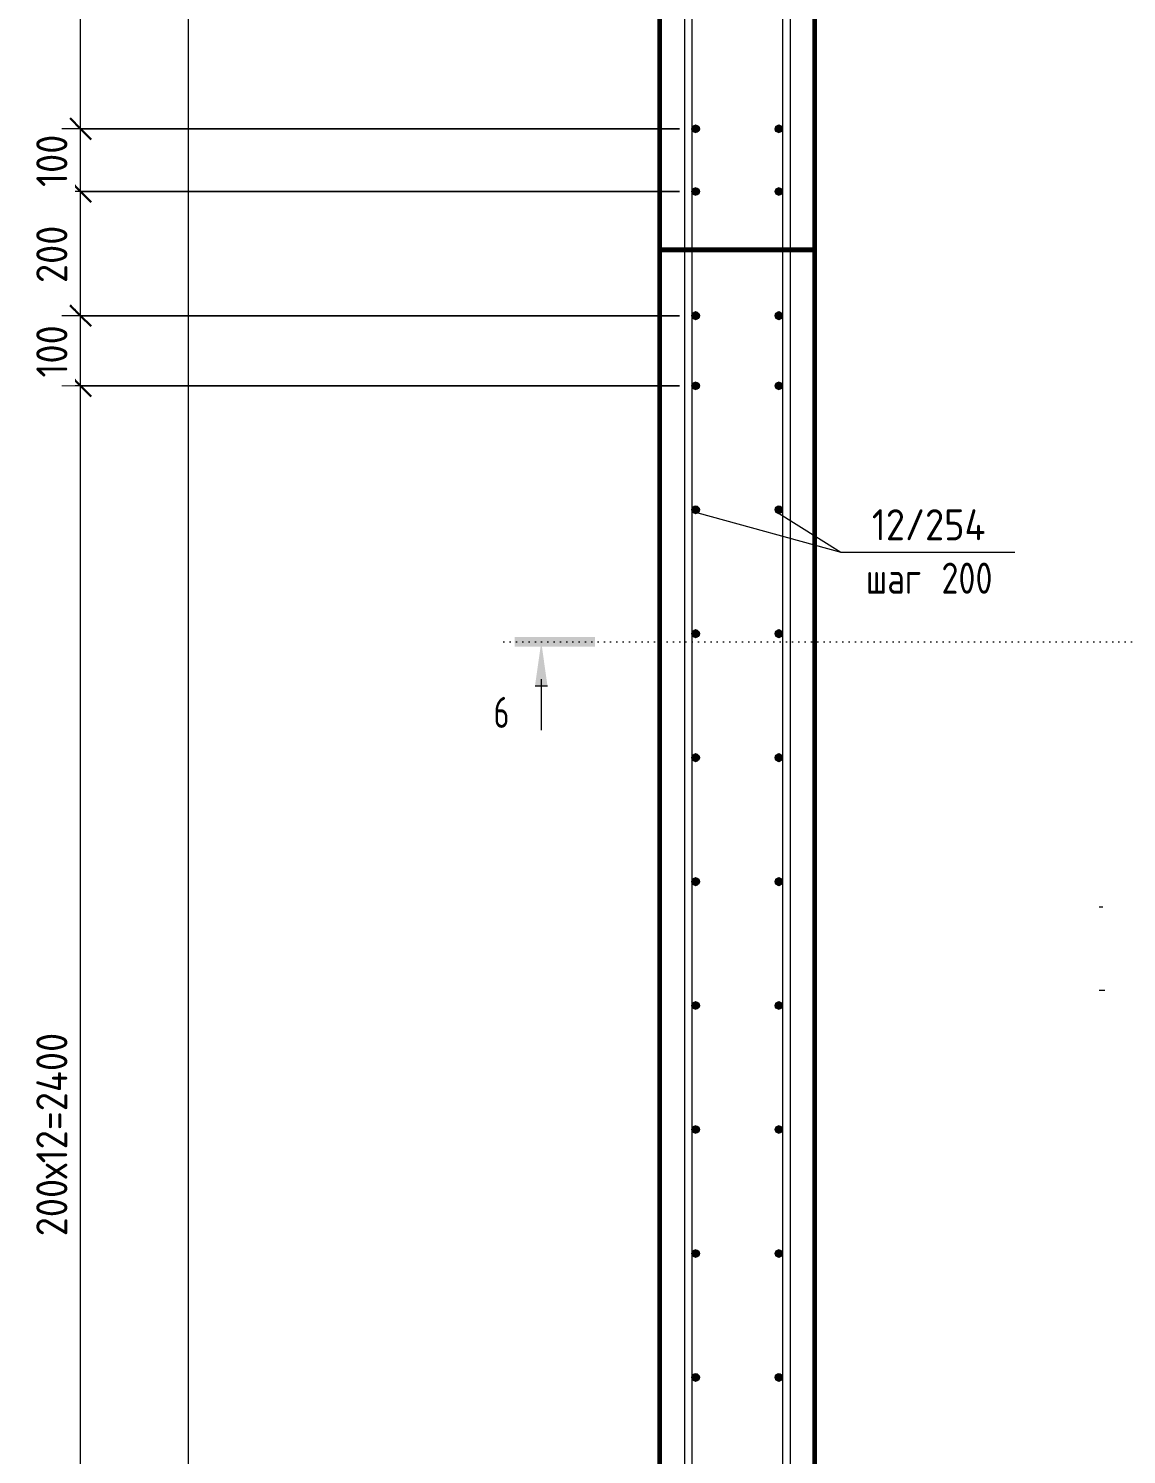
# Model space of a CAD drawing. Header units: millimetres. Extents: x 2384 to 38512, y -3571 to 48684.
# Drawn here: x 2744 to 4512, y 44206 to 46501 of the extents above; entities that cross this region are included whole.
import ezdxf

# ---------------------------------------------------------------- set-up
doc = ezdxf.new("R2010")
doc.units = ezdxf.units.MM
doc.linetypes.add('04 Пунктир 10мм', pattern=[10, 0, -10])
for name, color, linetype, lineweight in [('AA_Dim', 7, 'Continuous', 9), ('AA_Dim-20', 7, 'Continuous', 9), ('AA_Linii', 7, 'Continuous', 9), ('AA_Oformlenie', 7, 'Continuous', 9), ('AA_Razrez', 7, 'Continuous', 9), ('AA_Vinoska', 7, 'Continuous', 9), ('AF_Stena_Опалубка', 253, 'Continuous', 20), ('KR_Armatura', 7, 'Continuous', 20), ('KR_Armatura_Tonkie', 7, 'Continuous', 20)]:
    doc.layers.add(name, color=color, linetype=linetype, lineweight=lineweight)
doc.styles.add('ISOCPEUR', font='isocpeur.ttf', dxfattribs={"width": 0.7, "height": 50})
doc.styles.add('ISOCPEUR_1', font='isocpeur.ttf', dxfattribs={"width": 0.9, "height": 50})
doc.styles.add('ISOCPEUR_2', font='isocpeur.ttf', dxfattribs={"width": 0.8, "height": 50})
doc.dimstyles.new('05_Округл_50мм__непрозр_', dxfattribs={"dimscale": 304.8, "dimtxt": 49.799059, "dimasz": 0.111549, "dimexe": 0.098425, "dimexo": 0.065617, "dimgap": 0.019685, "dimtad": 1, "dimdec": 0, "dimrnd": 50, "dimdsep": 46, "dimtxsty": 'ISOCPEUR_1', "dimblk1": 'OBLIQUE', "dimblk2": 'OBLIQUE', "dimsah": 1, "dimcen": 0.09, "dimdle": 0.098425, "dimazin": 0, "dimtfac": 1, "dimtdec": 4, "dimtix": 1, "dimtmove": 0, "dimatfit": 3, "dimfxl": 1, "dimtvp": 1, "dimtfill": 1, "dimtolj": 1, "dimtzin": 0, "dimlwd": 18, "dimlwe": 18, "dimarcsym": 2})

# ---------------------------------------------------------------- blocks, each defined once
blk = doc.blocks.new('011_Прямоугольник обрыва _ЭлУзла_ - 011_Прямоугольник обрыва _ЭлУзла_-3933759-Схема армирования стен входной группы в_о Г_1-Е_1_2_1-3_1 на отм_ -0_920')
at = {"layer": 'AA_Oformlenie'}
blk.add_line((0, -5405.3), (0, -1831.3), dxfattribs=at)
blk = doc.blocks.new('042_М_Арматуры - Диам длина поз _ Комментарий-2260297-Схема армирования стен входной группы в_о Г_1-Е_1_2_1-3_1 на отм_ -0_920')
at = {"layer": 'AA_Vinoska'}
blk.add_line((-7, 0), (7, 0), dxfattribs=at)
blk = doc.blocks.new('DIMBLOCK45-Схема армирования стен входной группы в_о Г_1-Е_1_2_1-3_1 на отм_ -0_920')
at = {"layer": 'AA_Dim-20', "lineweight": 30}
for p, q in [((2828.2, 45926), (2811.2, 45943)), ((2828.2, 45926), (2845.2, 45909)), ((2828.2, 43531.4), (2811.2, 43548.4)), ((2828.2, 43531.4), (2845.2, 43514.4))]:
    blk.add_line(p, q, dxfattribs=at)
at = {"layer": 'AA_Dim-20', "lineweight": 18}
for p, q in [((3792.1, 45926), (2798.2, 45926)), ((2828.2, 43501.4), (2828.2, 45926)), ((2828.2, 45926), (3792.1, 45926)), ((3792.1, 43531.4), (2798.2, 43531.4)), ((2828.2, 43531.4), (3792.1, 43531.4))]:
    blk.add_line(p, q, dxfattribs=at)
at = {"layer": 'AA_Dim-20', "color": 0, "lineweight": 18, "insert": (2756.9, 44556.8), "char_height": 50, "width": 412.566, "attachment_point": 1, "rotation": 90, "line_spacing_factor": 1.149209, "style": 'ISOCPEUR_1', "bg_fill": 3, "box_fill_scale": 1.25, "bg_fill_color": 256, "bg_fill_true_color": 13158600, "bg_fill_transparency": 0}
blk.add_mtext('200х12=2400', dxfattribs=at)
blk = doc.blocks.new('_Oblique')
at = {"color": 0, "linetype": 'ByBlock', "lineweight": -2}
blk.add_line((-0.5, -0.5), (0.5, 0.5), dxfattribs=at)
blk = doc.blocks.new('DIMBLOCK46-Схема армирования стен входной группы в_о Г_1-Е_1_2_1-3_1 на отм_ -0_920')
at = {"layer": 'AA_Dim-20', "lineweight": 30}
for p, q in [((2828.2, 46038.8), (2811.2, 46055.8)), ((2828.2, 46038.8), (2845.2, 46021.8)), ((2828.2, 45926), (2811.2, 45943)), ((2828.2, 45926), (2845.2, 45909))]:
    blk.add_line(p, q, dxfattribs=at)
at = {"layer": 'AA_Dim-20', "lineweight": 18}
for p, q in [((3792.1, 46038.8), (2798.2, 46038.8)), ((2828.2, 45926), (2828.2, 46038.8)), ((2828.2, 46038.8), (3792.1, 46038.8)), ((3792.1, 45926), (2798.2, 45926)), ((2828.2, 45926), (3792.1, 45926))]:
    blk.add_line(p, q, dxfattribs=at)
at = {"layer": 'AA_Dim-20', "color": 0, "lineweight": 18, "insert": (2756.9, 45939.3), "char_height": 50, "width": 103.429, "attachment_point": 1, "rotation": 90, "line_spacing_factor": 1.149209, "style": 'ISOCPEUR_1', "bg_fill": 3, "box_fill_scale": 1.25, "bg_fill_color": 256, "bg_fill_true_color": 13158600, "bg_fill_transparency": 0}
blk.add_mtext('100', dxfattribs=at)
blk = doc.blocks.new('DIMBLOCK47-Схема армирования стен входной группы в_о Г_1-Е_1_2_1-3_1 на отм_ -0_920')
at = {"layer": 'AA_Dim-20', "lineweight": 18}
for p, q in [((3792.1, 46238.8), (2798.2, 46238.8)), ((2828.2, 46038.8), (2828.2, 46238.8)), ((2828.2, 46238.8), (3792.1, 46238.8)), ((3792.1, 46038.8), (2798.2, 46038.8)), ((2828.2, 46038.8), (3792.1, 46038.8))]:
    blk.add_line(p, q, dxfattribs=at)
at = {"layer": 'AA_Dim-20', "lineweight": 30}
for p, q in [((2828.2, 46238.8), (2811.2, 46255.8)), ((2828.2, 46238.8), (2845.2, 46221.8)), ((2828.2, 46038.8), (2811.2, 46055.8)), ((2828.2, 46038.8), (2845.2, 46021.8))]:
    blk.add_line(p, q, dxfattribs=at)
at = {"layer": 'AA_Dim-20', "color": 0, "lineweight": 18, "insert": (2756.9, 46091.4), "char_height": 50, "width": 113.772, "attachment_point": 1, "rotation": 90, "line_spacing_factor": 1.149209, "style": 'ISOCPEUR_1', "bg_fill": 3, "box_fill_scale": 1.25, "bg_fill_color": 256, "bg_fill_true_color": 13158600, "bg_fill_transparency": 0}
blk.add_mtext('200', dxfattribs=at)
blk = doc.blocks.new('DIMBLOCK48-Схема армирования стен входной группы в_о Г_1-Е_1_2_1-3_1 на отм_ -0_920')
at = {"layer": 'AA_Dim-20', "lineweight": 30}
for p, q in [((2828.2, 46339.6), (2811.2, 46356.6)), ((2828.2, 46339.6), (2845.2, 46322.6)), ((2828.2, 46238.8), (2811.2, 46255.8)), ((2828.2, 46238.8), (2845.2, 46221.8))]:
    blk.add_line(p, q, dxfattribs=at)
at = {"layer": 'AA_Dim-20', "lineweight": 18}
for p, q in [((3792.1, 46339.6), (2798.2, 46339.6)), ((2828.2, 46238.8), (2828.2, 46339.6)), ((2828.2, 46339.6), (3792.1, 46339.6)), ((3792.1, 46238.8), (2798.2, 46238.8)), ((2828.2, 46238.8), (3792.1, 46238.8))]:
    blk.add_line(p, q, dxfattribs=at)
at = {"layer": 'AA_Dim-20', "color": 0, "lineweight": 18, "insert": (2756.9, 46246.1), "char_height": 50, "width": 103.429, "attachment_point": 1, "rotation": 90, "line_spacing_factor": 1.149209, "style": 'ISOCPEUR_1', "bg_fill": 3, "box_fill_scale": 1.25, "bg_fill_color": 256, "bg_fill_true_color": 13158600, "bg_fill_transparency": 0}
blk.add_mtext('100', dxfattribs=at)
blk = doc.blocks.new('DIMBLOCK49-Схема армирования стен входной группы в_о Г_1-Е_1_2_1-3_1 на отм_ -0_920')
at = {"layer": 'AA_Dim-20', "lineweight": 30}
for p, q in [((2828.2, 47733), (2811.2, 47750)), ((2828.2, 47733), (2845.2, 47716)), ((2828.2, 46339.6), (2811.2, 46356.6)), ((2828.2, 46339.6), (2845.2, 46322.6))]:
    blk.add_line(p, q, dxfattribs=at)
at = {"layer": 'AA_Dim-20', "lineweight": 18}
for p, q in [((2828.2, 46339.6), (2828.2, 47763)), ((3792.1, 47733), (2798.2, 47733)), ((2828.2, 47733), (3792.1, 47733)), ((3792.1, 46339.6), (2798.2, 46339.6)), ((2828.2, 46339.6), (3792.1, 46339.6))]:
    blk.add_line(p, q, dxfattribs=at)
at = {"layer": 'AA_Dim-20', "color": 0, "lineweight": 18, "insert": (2756.9, 46880.2), "char_height": 50, "width": 374.642, "attachment_point": 1, "rotation": 90, "line_spacing_factor": 1.149209, "style": 'ISOCPEUR_1', "bg_fill": 3, "box_fill_scale": 1.25, "bg_fill_color": 256, "bg_fill_true_color": 13158600, "bg_fill_transparency": 0}
blk.add_mtext('200х7=1400', dxfattribs=at)
blk = doc.blocks.new('Разрез - Номер узла_ спереди-394134-Схема армирования стен входной группы в_о Г_1-Е_1_2_1-3_1 на отм_ -0_920')
at = {"layer": 'AA_Razrez'}
for points in [[(7.33, 0.4), (7.33, -0.39), (0.87, -0.39), (0.87, 0.4)], [(3.5, -3.53), (2.5, -3.53), (3, 0)]]:
    blk.add_hatch(color=256, dxfattribs=at).paths.add_polyline_path(points)
for p, q in [((3, -3), (3, -7.1)), ((2.5, -3.53), (3.5, -3.53))]:
    blk.add_line(p, q, dxfattribs=at)

msp = doc.modelspace()

# ---------------------------------------------------------------- hatches: boundary and pattern name
at = {"layer": 'KR_Armatura'}
h = msp.add_hatch(color=256, dxfattribs=at)
edge = h.paths.add_edge_path()
edge.add_arc((3818.0619, 46339.6046), 6, 0, 360)
for points in [[(3818.0619, 46333.6046), (3823.258, 46336.6046), (3823.258, 46342.6046), (3818.0619, 46345.6046), (3812.8657, 46342.6046), (3812.8657, 46336.6046)], [(3952.0619, 46333.6046), (3957.258, 46336.6046), (3957.258, 46342.6046), (3952.0619, 46345.6046), (3946.8657, 46342.6046), (3946.8657, 46336.6046)], [(3818.0619, 46232.84), (3823.258, 46235.84), (3823.258, 46241.84), (3818.0619, 46244.84), (3812.8657, 46241.84), (3812.8657, 46235.84)], [(3952.0619, 46232.84), (3957.258, 46235.84), (3957.258, 46241.84), (3952.0619, 46244.84), (3946.8657, 46241.84), (3946.8657, 46235.84)], [(3818.0619, 46032.84), (3823.258, 46035.84), (3823.258, 46041.84), (3818.0619, 46044.84), (3812.8657, 46041.84), (3812.8657, 46035.84)], [(3952.0619, 46032.84), (3957.258, 46035.84), (3957.258, 46041.84), (3952.0619, 46044.84), (3946.8657, 46041.84), (3946.8657, 46035.84)], [(3818.0619, 45919.9909), (3823.258, 45922.9909), (3823.258, 45928.9909), (3818.0619, 45931.9909), (3812.8657, 45928.9909), (3812.8657, 45922.9909)], [(3952.0619, 45919.9909), (3957.258, 45922.9909), (3957.258, 45928.9909), (3952.0619, 45931.9909), (3946.8657, 45928.9909), (3946.8657, 45922.9909)], [(3818.0619, 45720.4436), (3823.258, 45723.4436), (3823.258, 45729.4436), (3818.0619, 45732.4436), (3812.8657, 45729.4436), (3812.8657, 45723.4436)], [(3952.0619, 45720.4436), (3957.258, 45723.4436), (3957.258, 45729.4436), (3952.0619, 45732.4436), (3946.8657, 45729.4436), (3946.8657, 45723.4436)], [(3818.0619, 45520.8962), (3823.258, 45523.8962), (3823.258, 45529.8962), (3818.0619, 45532.8962), (3812.8657, 45529.8962), (3812.8657, 45523.8962)], [(3952.0619, 45520.8962), (3957.258, 45523.8962), (3957.258, 45529.8962), (3952.0619, 45532.8962), (3946.8657, 45529.8962), (3946.8657, 45523.8962)], [(3818.0619, 45321.3489), (3823.258, 45324.3489), (3823.258, 45330.3489), (3818.0619, 45333.3489), (3812.8657, 45330.3489), (3812.8657, 45324.3489)], [(3952.0619, 45321.3489), (3957.258, 45324.3489), (3957.258, 45330.3489), (3952.0619, 45333.3489), (3946.8657, 45330.3489), (3946.8657, 45324.3489)], [(3818.0619, 45121.8015), (3823.258, 45124.8015), (3823.258, 45130.8015), (3818.0619, 45133.8015), (3812.8657, 45130.8015), (3812.8657, 45124.8015)], [(3952.0619, 45121.8015), (3957.258, 45124.8015), (3957.258, 45130.8015), (3952.0619, 45133.8015), (3946.8657, 45130.8015), (3946.8657, 45124.8015)], [(3818.0619, 44922.2542), (3823.258, 44925.2542), (3823.258, 44931.2542), (3818.0619, 44934.2542), (3812.8657, 44931.2542), (3812.8657, 44925.2542)], [(3952.0619, 44922.2542), (3957.258, 44925.2542), (3957.258, 44931.2542), (3952.0619, 44934.2542), (3946.8657, 44931.2542), (3946.8657, 44925.2542)], [(3818.0619, 44722.7068), (3823.258, 44725.7068), (3823.258, 44731.7068), (3818.0619, 44734.7068), (3812.8657, 44731.7068), (3812.8657, 44725.7068)], [(3952.0619, 44722.7068), (3957.258, 44725.7068), (3957.258, 44731.7068), (3952.0619, 44734.7068), (3946.8657, 44731.7068), (3946.8657, 44725.7068)], [(3818.0619, 44523.1595), (3823.258, 44526.1595), (3823.258, 44532.1595), (3818.0619, 44535.1595), (3812.8657, 44532.1595), (3812.8657, 44526.1595)], [(3952.0619, 44523.1595), (3957.258, 44526.1595), (3957.258, 44532.1595), (3952.0619, 44535.1595), (3946.8657, 44532.1595), (3946.8657, 44526.1595)], [(3818.0619, 44323.6121), (3823.258, 44326.6121), (3823.258, 44332.6121), (3818.0619, 44335.6121), (3812.8657, 44332.6121), (3812.8657, 44326.6121)], [(3952.0619, 44323.6121), (3957.258, 44326.6121), (3957.258, 44332.6121), (3952.0619, 44335.6121), (3946.8657, 44332.6121), (3946.8657, 44326.6121)]]:
    msp.add_hatch(color=256, dxfattribs=at).paths.add_polyline_path(points)
h = msp.add_hatch(color=256, dxfattribs=at)
edge = h.paths.add_edge_path()
edge.add_arc((3952.0619, 46339.6046), 6, 0, 360)
h = msp.add_hatch(color=256, dxfattribs=at)
edge = h.paths.add_edge_path()
edge.add_arc((3818.0619, 46238.84), 6, 0, 360)
h = msp.add_hatch(color=256, dxfattribs=at)
edge = h.paths.add_edge_path()
edge.add_arc((3952.0619, 46238.84), 6, 0, 360)
h = msp.add_hatch(color=256, dxfattribs=at)
edge = h.paths.add_edge_path()
edge.add_arc((3818.0619, 46038.84), 6, 0, 360)
h = msp.add_hatch(color=256, dxfattribs=at)
edge = h.paths.add_edge_path()
edge.add_arc((3952.0619, 46038.84), 6, 0, 360)
h = msp.add_hatch(color=256, dxfattribs=at)
edge = h.paths.add_edge_path()
edge.add_arc((3818.0619, 45925.9909), 6, 0, 360)
h = msp.add_hatch(color=256, dxfattribs=at)
edge = h.paths.add_edge_path()
edge.add_arc((3952.0619, 45925.9909), 6, 0, 360)
h = msp.add_hatch(color=256, dxfattribs=at)
edge = h.paths.add_edge_path()
edge.add_arc((3818.0619, 45726.4436), 6, 0, 360)
h = msp.add_hatch(color=256, dxfattribs=at)
edge = h.paths.add_edge_path()
edge.add_arc((3952.0619, 45726.4436), 6, 0, 360)
h = msp.add_hatch(color=256, dxfattribs=at)
edge = h.paths.add_edge_path()
edge.add_arc((3818.0619, 45526.8962), 6, 0, 360)
h = msp.add_hatch(color=256, dxfattribs=at)
edge = h.paths.add_edge_path()
edge.add_arc((3952.0619, 45526.8962), 6, 0, 360)
h = msp.add_hatch(color=256, dxfattribs=at)
edge = h.paths.add_edge_path()
edge.add_arc((3818.0619, 45327.3489), 6, 0, 360)
h = msp.add_hatch(color=256, dxfattribs=at)
edge = h.paths.add_edge_path()
edge.add_arc((3952.0619, 45327.3489), 6, 0, 360)
h = msp.add_hatch(color=256, dxfattribs=at)
edge = h.paths.add_edge_path()
edge.add_arc((3818.0619, 45127.8015), 6, 0, 360)
h = msp.add_hatch(color=256, dxfattribs=at)
edge = h.paths.add_edge_path()
edge.add_arc((3952.0619, 45127.8015), 6, 0, 360)
h = msp.add_hatch(color=256, dxfattribs=at)
edge = h.paths.add_edge_path()
edge.add_arc((3818.0619, 44928.2542), 6, 0, 360)
h = msp.add_hatch(color=256, dxfattribs=at)
edge = h.paths.add_edge_path()
edge.add_arc((3952.0619, 44928.2542), 6, 0, 360)
h = msp.add_hatch(color=256, dxfattribs=at)
edge = h.paths.add_edge_path()
edge.add_arc((3818.0619, 44728.7068), 6, 0, 360)
h = msp.add_hatch(color=256, dxfattribs=at)
edge = h.paths.add_edge_path()
edge.add_arc((3952.0619, 44728.7068), 6, 0, 360)
h = msp.add_hatch(color=256, dxfattribs=at)
edge = h.paths.add_edge_path()
edge.add_arc((3818.0619, 44529.1595), 6, 0, 360)
h = msp.add_hatch(color=256, dxfattribs=at)
edge = h.paths.add_edge_path()
edge.add_arc((3952.0619, 44529.1595), 6, 0, 360)
h = msp.add_hatch(color=256, dxfattribs=at)
edge = h.paths.add_edge_path()
edge.add_arc((3818.0619, 44329.6121), 6, 0, 360)
h = msp.add_hatch(color=256, dxfattribs=at)
edge = h.paths.add_edge_path()
edge.add_arc((3952.0619, 44329.6121), 6, 0, 360)

# ---------------------------------------------------------------- linework, layer by layer
at = {"layer": 'AA_Linii'}
for p, q in [((4467.3268, 45086.9999), (4472.3268, 45086.9999)), ((4467.3268, 45086.9999), (4473.3268, 45086.9999)), ((4467.3268, 44952.9999), (4476.4397, 44952.9999))]:
    msp.add_line(p, q, dxfattribs=at)
at = {"layer": 'AA_Vinoska'}
for p in [(3821.3668, 45721.6518), (3948.3025, 45723.1278)]:
    msp.add_line(p, (4051.9325, 45658.1839), dxfattribs=at)
at = {"layer": 'AF_Stena_Опалубка', "lineweight": 60}
for p, q in [((3760.0619, 47774.9997), (3760.0619, 46145)), ((4010.0619, 46145), (4010.0619, 47774.9997)), ((3760.0619, 46145), (3760.0619, 43314.9999)), ((4010.0619, 46145), (3760.0619, 46145)), ((3760.0619, 46145), (4010.0619, 46145)), ((4010.0619, 43314.9999), (4010.0619, 46145))]:
    msp.add_line(p, q, dxfattribs=at)
at = {"layer": 'KR_Armatura'}
for p, q in [((3818.0619, 46345.6046), (3812.8657, 46342.6046)), ((3812.8657, 46342.6046), (3812.8657, 46336.6046)), ((3812.8657, 46336.6046), (3818.0619, 46333.6046)), ((3823.258, 46342.6046), (3818.0619, 46345.6046)), ((3818.0619, 46333.6046), (3823.258, 46336.6046)), ((3823.258, 46336.6046), (3823.258, 46342.6046)), ((3952.0619, 46345.6046), (3946.8657, 46342.6046)), ((3946.8657, 46342.6046), (3946.8657, 46336.6046)), ((3946.8657, 46336.6046), (3952.0619, 46333.6046)), ((3957.258, 46342.6046), (3952.0619, 46345.6046)), ((3952.0619, 46333.6046), (3957.258, 46336.6046)), ((3957.258, 46336.6046), (3957.258, 46342.6046)), ((3818.0619, 46244.84), (3812.8657, 46241.84)), ((3812.8657, 46241.84), (3812.8657, 46235.84)), ((3812.8657, 46235.84), (3818.0619, 46232.84)), ((3823.258, 46241.84), (3818.0619, 46244.84)), ((3818.0619, 46232.84), (3823.258, 46235.84)), ((3823.258, 46235.84), (3823.258, 46241.84)), ((3952.0619, 46244.84), (3946.8657, 46241.84)), ((3946.8657, 46241.84), (3946.8657, 46235.84)), ((3946.8657, 46235.84), (3952.0619, 46232.84)), ((3957.258, 46241.84), (3952.0619, 46244.84)), ((3952.0619, 46232.84), (3957.258, 46235.84)), ((3957.258, 46235.84), (3957.258, 46241.84)), ((3818.0619, 46044.84), (3812.8657, 46041.84)), ((3812.8657, 46041.84), (3812.8657, 46035.84)), ((3812.8657, 46035.84), (3818.0619, 46032.84)), ((3823.258, 46041.84), (3818.0619, 46044.84)), ((3818.0619, 46032.84), (3823.258, 46035.84)), ((3823.258, 46035.84), (3823.258, 46041.84)), ((3952.0619, 46044.84), (3946.8657, 46041.84)), ((3946.8657, 46041.84), (3946.8657, 46035.84)), ((3946.8657, 46035.84), (3952.0619, 46032.84)), ((3957.258, 46041.84), (3952.0619, 46044.84)), ((3952.0619, 46032.84), (3957.258, 46035.84)), ((3957.258, 46035.84), (3957.258, 46041.84)), ((3818.0619, 45931.9909), (3812.8657, 45928.9909)), ((3812.8657, 45928.9909), (3812.8657, 45922.9909)), ((3812.8657, 45922.9909), (3818.0619, 45919.9909)), ((3823.258, 45928.9909), (3818.0619, 45931.9909)), ((3818.0619, 45919.9909), (3823.258, 45922.9909)), ((3823.258, 45922.9909), (3823.258, 45928.9909)), ((3952.0619, 45931.9909), (3946.8657, 45928.9909)), ((3946.8657, 45928.9909), (3946.8657, 45922.9909)), ((3946.8657, 45922.9909), (3952.0619, 45919.9909)), ((3957.258, 45928.9909), (3952.0619, 45931.9909)), ((3952.0619, 45919.9909), (3957.258, 45922.9909)), ((3957.258, 45922.9909), (3957.258, 45928.9909)), ((3818.0619, 45732.4436), (3812.8657, 45729.4436)), ((3812.8657, 45729.4436), (3812.8657, 45723.4436)), ((3823.258, 45729.4436), (3818.0619, 45732.4436)), ((3823.258, 45723.4436), (3823.258, 45729.4436)), ((3952.0619, 45732.4436), (3946.8657, 45729.4436)), ((3946.8657, 45729.4436), (3946.8657, 45723.4436)), ((3957.258, 45729.4436), (3952.0619, 45732.4436)), ((3957.258, 45723.4436), (3957.258, 45729.4436)), ((3812.8657, 45723.4436), (3818.0619, 45720.4436)), ((3818.0619, 45720.4436), (3823.258, 45723.4436)), ((3946.8657, 45723.4436), (3952.0619, 45720.4436)), ((3952.0619, 45720.4436), (3957.258, 45723.4436)), ((3818.0619, 45532.8962), (3812.8657, 45529.8962)), ((3812.8657, 45529.8962), (3812.8657, 45523.8962)), ((3812.8657, 45523.8962), (3818.0619, 45520.8962)), ((3823.258, 45529.8962), (3818.0619, 45532.8962)), ((3818.0619, 45520.8962), (3823.258, 45523.8962)), ((3823.258, 45523.8962), (3823.258, 45529.8962)), ((3952.0619, 45532.8962), (3946.8657, 45529.8962)), ((3946.8657, 45529.8962), (3946.8657, 45523.8962)), ((3946.8657, 45523.8962), (3952.0619, 45520.8962)), ((3957.258, 45529.8962), (3952.0619, 45532.8962)), ((3952.0619, 45520.8962), (3957.258, 45523.8962)), ((3957.258, 45523.8962), (3957.258, 45529.8962)), ((3818.0619, 45333.3489), (3812.8657, 45330.3489)), ((3812.8657, 45330.3489), (3812.8657, 45324.3489)), ((3812.8657, 45324.3489), (3818.0619, 45321.3489)), ((3823.258, 45330.3489), (3818.0619, 45333.3489)), ((3818.0619, 45321.3489), (3823.258, 45324.3489)), ((3823.258, 45324.3489), (3823.258, 45330.3489)), ((3952.0619, 45333.3489), (3946.8657, 45330.3489)), ((3946.8657, 45330.3489), (3946.8657, 45324.3489)), ((3946.8657, 45324.3489), (3952.0619, 45321.3489)), ((3957.258, 45330.3489), (3952.0619, 45333.3489)), ((3952.0619, 45321.3489), (3957.258, 45324.3489)), ((3957.258, 45324.3489), (3957.258, 45330.3489)), ((3818.0619, 45133.8015), (3812.8657, 45130.8015)), ((3823.258, 45130.8015), (3818.0619, 45133.8015)), ((3952.0619, 45133.8015), (3946.8657, 45130.8015)), ((3957.258, 45130.8015), (3952.0619, 45133.8015)), ((3812.8657, 45130.8015), (3812.8657, 45124.8015)), ((3812.8657, 45124.8015), (3818.0619, 45121.8015)), ((3818.0619, 45121.8015), (3823.258, 45124.8015)), ((3823.258, 45124.8015), (3823.258, 45130.8015)), ((3946.8657, 45130.8015), (3946.8657, 45124.8015)), ((3946.8657, 45124.8015), (3952.0619, 45121.8015)), ((3952.0619, 45121.8015), (3957.258, 45124.8015)), ((3957.258, 45124.8015), (3957.258, 45130.8015)), ((3818.0619, 44934.2542), (3812.8657, 44931.2542)), ((3812.8657, 44931.2542), (3812.8657, 44925.2542)), ((3823.258, 44931.2542), (3818.0619, 44934.2542)), ((3823.258, 44925.2542), (3823.258, 44931.2542)), ((3952.0619, 44934.2542), (3946.8657, 44931.2542)), ((3946.8657, 44931.2542), (3946.8657, 44925.2542)), ((3957.258, 44931.2542), (3952.0619, 44934.2542)), ((3957.258, 44925.2542), (3957.258, 44931.2542)), ((3812.8657, 44925.2542), (3818.0619, 44922.2542)), ((3818.0619, 44922.2542), (3823.258, 44925.2542)), ((3946.8657, 44925.2542), (3952.0619, 44922.2542)), ((3952.0619, 44922.2542), (3957.258, 44925.2542)), ((3818.0619, 44734.7068), (3812.8657, 44731.7068)), ((3812.8657, 44731.7068), (3812.8657, 44725.7068)), ((3812.8657, 44725.7068), (3818.0619, 44722.7068)), ((3823.258, 44731.7068), (3818.0619, 44734.7068)), ((3818.0619, 44722.7068), (3823.258, 44725.7068)), ((3823.258, 44725.7068), (3823.258, 44731.7068)), ((3952.0619, 44734.7068), (3946.8657, 44731.7068)), ((3946.8657, 44731.7068), (3946.8657, 44725.7068)), ((3946.8657, 44725.7068), (3952.0619, 44722.7068)), ((3957.258, 44731.7068), (3952.0619, 44734.7068)), ((3952.0619, 44722.7068), (3957.258, 44725.7068)), ((3957.258, 44725.7068), (3957.258, 44731.7068)), ((3818.0619, 44535.1595), (3812.8657, 44532.1595)), ((3812.8657, 44532.1595), (3812.8657, 44526.1595)), ((3812.8657, 44526.1595), (3818.0619, 44523.1595)), ((3823.258, 44532.1595), (3818.0619, 44535.1595)), ((3818.0619, 44523.1595), (3823.258, 44526.1595)), ((3823.258, 44526.1595), (3823.258, 44532.1595)), ((3952.0619, 44535.1595), (3946.8657, 44532.1595)), ((3946.8657, 44532.1595), (3946.8657, 44526.1595)), ((3946.8657, 44526.1595), (3952.0619, 44523.1595)), ((3957.258, 44532.1595), (3952.0619, 44535.1595)), ((3952.0619, 44523.1595), (3957.258, 44526.1595)), ((3957.258, 44526.1595), (3957.258, 44532.1595)), ((3818.0619, 44335.6121), (3812.8657, 44332.6121)), ((3812.8657, 44332.6121), (3812.8657, 44326.6121)), ((3823.258, 44332.6121), (3818.0619, 44335.6121)), ((3823.258, 44326.6121), (3823.258, 44332.6121)), ((3952.0619, 44335.6121), (3946.8657, 44332.6121)), ((3946.8657, 44332.6121), (3946.8657, 44326.6121)), ((3957.258, 44332.6121), (3952.0619, 44335.6121)), ((3957.258, 44326.6121), (3957.258, 44332.6121)), ((3812.8657, 44326.6121), (3818.0619, 44323.6121)), ((3818.0619, 44323.6121), (3823.258, 44326.6121)), ((3946.8657, 44326.6121), (3952.0619, 44323.6121)), ((3952.0619, 44323.6121), (3957.258, 44326.6121))]:
    msp.add_line(p, q, dxfattribs=at)
for centre in [(3818.0619, 46339.6046), (3952.0619, 46339.6046), (3818.0619, 46238.84), (3952.0619, 46238.84), (3818.0619, 46038.84), (3952.0619, 46038.84), (3818.0619, 45925.9909), (3952.0619, 45925.9909), (3818.0619, 45726.4436), (3952.0619, 45726.4436), (3818.0619, 45526.8962), (3952.0619, 45526.8962), (3818.0619, 45327.3489), (3952.0619, 45327.3489), (3818.0619, 45127.8015), (3952.0619, 45127.8015), (3818.0619, 44928.2542), (3952.0619, 44928.2542), (3818.0619, 44728.7068), (3952.0619, 44728.7068), (3818.0619, 44529.1595), (3952.0619, 44529.1595), (3818.0619, 44329.6121), (3952.0619, 44329.6121)]:
    msp.add_circle(centre, 6, dxfattribs=at)
at = {"layer": 'KR_Armatura_Tonkie'}
for p, q in [((3800.0619, 47755.0518), (3800.0619, 43334.2479)), ((3812.0619, 47755.0518), (3812.0619, 43334.2479)), ((3958.0619, 47755.0518), (3958.0619, 43334.2479)), ((3970.0619, 47755.0518), (3970.0619, 43334.2479))]:
    msp.add_line(p, q, dxfattribs=at)

# ---------------------------------------------------------------- block references
at = {"layer": 'AA_Oformlenie'}
msp.add_blockref('011_Прямоугольник обрыва _ЭлУзла_ - 011_Прямоугольник обрыва _ЭлУзла_-3933759-Схема армирования стен входной группы в_о Г_1-Е_1_2_1-3_1 на отм_ -0_920', (3001.9788, 48482.1414), dxfattribs=at)
at = {"layer": 'AA_Vinoska', "xscale": 19.99999999999999, "yscale": 19.99999999999999, "zscale": 19.99999999999999}
msp.add_blockref('042_М_Арматуры - Диам длина поз _ Комментарий-2260297-Схема армирования стен входной группы в_о Г_1-Е_1_2_1-3_1 на отм_ -0_920', (4191.9325, 45658.1839), dxfattribs=at)
msp.add_blockref('042_М_Арматуры - Диам длина поз _ Комментарий-2260297-Схема армирования стен входной группы в_о Г_1-Е_1_2_1-3_1 на отм_ -0_920', (4191.9325, 45658.1839), dxfattribs=at)

# ---------------------------------------------------------------- texts
at = {"layer": 'AA_Vinoska', "char_height": 50, "attachment_point": 1}
for s, insert, width, style in [('12/254', (4101.6753, 45727.2659), 226.556887, 'ISOCPEUR_1'), ('12/254', (4101.6753, 45727.2659), 226.556887, 'ISOCPEUR_1'), (' 200', (4188.2736, 45641.2849), 133.4008, 'ISOCPEUR_2'), (' 200', (4188.2736, 45641.2849), 133.4008, 'ISOCPEUR_2'), ('шаг', (4091.9653, 45641.2849), 116.7257, 'ISOCPEUR_2'), ('шаг', (4091.9653, 45641.2849), 116.7257, 'ISOCPEUR_2')]:
    msp.add_mtext(s, dxfattribs=dict(at, insert=insert, width=width, style=style))

# ---------------------------------------------------------------- next in the draw order: dimensions: what is measured, and where the dimension line sits
at = {"layer": 'AA_Dim', "lineweight": 18}
dim = msp.add_linear_dim(base=(2828.2181, 45925.9909), p1=(3812.0619, 43531.4227), p2=(3812.0619, 45925.9909), angle=90, dimstyle='05_Округл_50мм__непрозр_', override={"dimpost": '200х12=<>', "dimfxl": 2394.568166}, dxfattribs=at)
dim.commit()
dim.dimension.update_dxf_attribs({"geometry": 'DIMBLOCK45-Схема армирования стен входной группы в_о Г_1-Е_1_2_1-3_1 на отм_ -0_920', "text_midpoint": (2797.2181, 44728.7068)})

# ---------------------------------------------------------------- next in the draw order: linework, layer by layer
at = {"layer": 'AA_Razrez', "linetype": '04 Пунктир 10мм'}
msp.add_line((3509.6078, 45513.6881), (6238.8693, 45513.6881), dxfattribs=at)

# ---------------------------------------------------------------- next in the draw order: block references
at = {"layer": 'AA_Razrez', "xscale": 19.99999999999999, "yscale": 19.99999999999999, "zscale": 19.99999999999999}
msp.add_blockref('Разрез - Номер узла_ спереди-394134-Схема армирования стен входной группы в_о Г_1-Е_1_2_1-3_1 на отм_ -0_920', (3509.6078, 45513.6881), dxfattribs=at)

# ---------------------------------------------------------------- next in the draw order: texts
at = {"layer": 'AA_Razrez', "insert": (3492.9593, 45425.2915), "char_height": 50, "width": 30.303787, "attachment_point": 1, "style": 'ISOCPEUR'}
msp.add_mtext('\\fISOCPEUR|b0|i0|c204|p34|;\\W.7;6', dxfattribs=at)

# ---------------------------------------------------------------- next in the draw order: dimensions: what is measured, and where the dimension line sits
at = {"layer": 'AA_Dim', "lineweight": 18}
dim = msp.add_linear_dim(base=(2828.2181, 46038.84), p1=(3812.0619, 45925.9909), p2=(3812.0619, 46038.84), angle=90, dimstyle='05_Округл_50мм__непрозр_', override={"dimpost": '<>', "dimfxl": 112.849137}, dxfattribs=at)
dim.commit()
dim.dimension.update_dxf_attribs({"geometry": 'DIMBLOCK46-Схема армирования стен входной группы в_о Г_1-Е_1_2_1-3_1 на отм_ -0_920', "text_midpoint": (2797.2181, 45982.4155)})

# ---------------------------------------------------------------- next in the draw order: dimensions: what is measured, and where the dimension line sits
dim = msp.add_linear_dim(base=(2828.2181, 46238.84), p1=(3812.0619, 46038.84), p2=(3812.0619, 46238.84), angle=90, dimstyle='05_Округл_50мм__непрозр_', override={"dimpost": '<>', "dimfxl": 200}, dxfattribs=at)
dim.commit()
dim.dimension.update_dxf_attribs({"geometry": 'DIMBLOCK47-Схема армирования стен входной группы в_о Г_1-Е_1_2_1-3_1 на отм_ -0_920', "text_midpoint": (2797.2181, 46138.84)})

# ---------------------------------------------------------------- next in the draw order: dimensions: what is measured, and where the dimension line sits
dim = msp.add_linear_dim(base=(2828.2181, 46339.6046), p1=(3812.0619, 46238.84), p2=(3812.0619, 46339.6046), angle=90, dimstyle='05_Округл_50мм__непрозр_', override={"dimpost": '<>', "dimfxl": 100.764567}, dxfattribs=at)
dim.commit()
dim.dimension.update_dxf_attribs({"geometry": 'DIMBLOCK48-Схема армирования стен входной группы в_о Г_1-Е_1_2_1-3_1 на отм_ -0_920', "text_midpoint": (2797.2181, 46289.2223)})

# ---------------------------------------------------------------- next in the draw order: dimensions: what is measured, and where the dimension line sits
dim = msp.add_linear_dim(base=(2828.2181, 47732.9989), p1=(3812.0619, 46339.6046), p2=(3812.0619, 47732.9989), angle=90, dimstyle='05_Округл_50мм__непрозр_', override={"dimpost": '200х7=<>', "dimfxl": 1393.394329}, dxfattribs=at)
dim.commit()
dim.dimension.update_dxf_attribs({"geometry": 'DIMBLOCK49-Схема армирования стен входной группы в_о Г_1-Е_1_2_1-3_1 на отм_ -0_920', "text_midpoint": (2797.2181, 47036.3018)})

doc.saveas('drawing.dxf')
